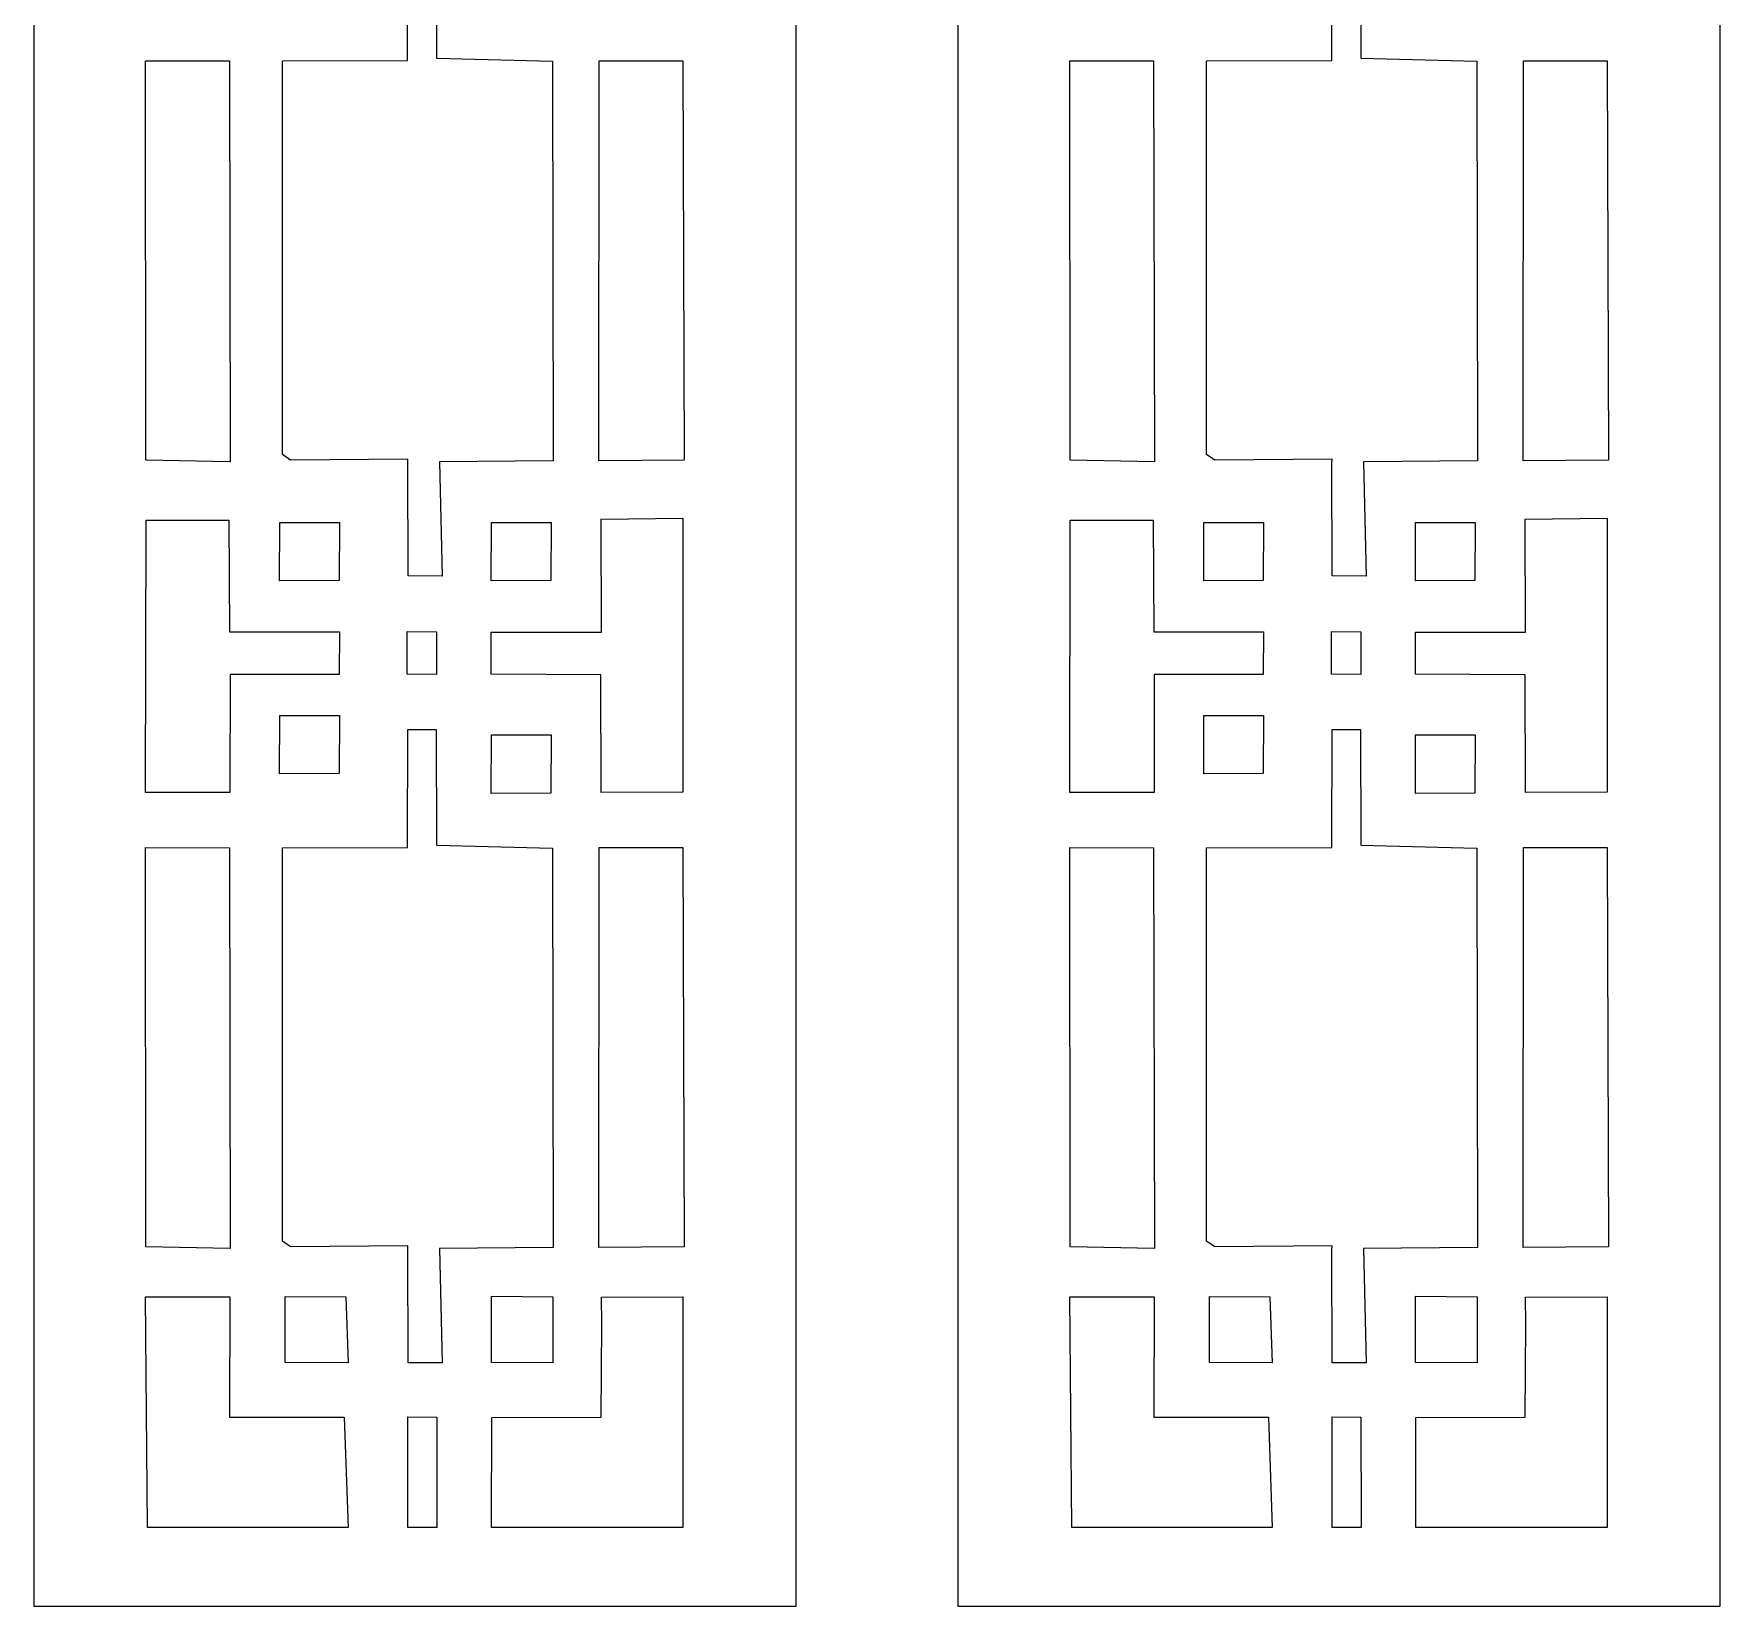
# Model space of a CAD drawing. Header units: centimetres. Extents: x -7.5 to -2, y -9.5 to 9.5.
# Drawn here: x -7.45 to -1.97, y -9.5 to -4.39 of the extents above; entities that cross this region are included whole.
import ezdxf

# ---------------------------------------------------------------- set-up
doc = ezdxf.new("R2010")
doc.units = ezdxf.units.CM
doc.header["$MEASUREMENT"] = 0
doc.layers.add('layer 1', color=7, linetype='Continuous')

msp = doc.modelspace()

# ---------------------------------------------------------------- linework, layer by layer
at = {"layer": 'layer 1', "color": 250, "lineweight": 9}
for points, knots in [([(-7.4512, 9.5), (-7.4512, 9.5), (-4.97548, 9.5), (-4.97548, 9.5), (-4.97548, 9.5), (-4.97548, 9.5), (-4.97548, -9.5), (-4.97548, -9.5), (-4.97548, -9.5), (-4.97548, -9.5), (-7.4512, -9.5), (-7.4512, -9.5), (-7.4512, -9.5), (-7.4512, -9.5), (-7.4512, 9.5), (-7.4512, 9.5)], [0, 0, 0, 0, 0.2, 0.2, 0.2, 0.2, 0.4, 0.4, 0.4, 0.4, 0.6, 0.6, 0.6, 0.6, 1, 1, 1, 1]), ([(-4.44953, 9.5), (-4.44953, 9.5), (-1.97381, 9.5), (-1.97381, 9.5), (-1.97381, 9.5), (-1.97381, 9.5), (-1.97381, -9.5), (-1.97381, -9.5), (-1.97381, -9.5), (-1.97381, -9.5), (-4.44953, -9.5), (-4.44953, -9.5), (-4.44953, -9.5), (-4.44953, -9.5), (-4.44953, 9.5), (-4.44953, 9.5)], [0, 0, 0, 0, 0.2, 0.2, 0.2, 0.2, 0.4, 0.4, 0.4, 0.4, 0.6, 0.6, 0.6, 0.6, 1, 1, 1, 1]), ([(-3.23416, -4.09494), (-3.23416, -4.09494), (-3.23576, -4.47812), (-3.23576, -4.47812), (-3.23576, -4.47812), (-3.23576, -4.47812), (-3.64199, -4.47939), (-3.64199, -4.47939), (-3.64199, -4.47939), (-3.64199, -4.47939), (-3.64199, -5.75788), (-3.64199, -5.75788), (-3.64199, -5.75788), (-3.64199, -5.75788), (-3.61517, -5.77575), (-3.61517, -5.77575), (-3.61517, -5.77575), (-3.61517, -5.77575), (-3.23414, -5.7725), (-3.23414, -5.7725), (-3.23414, -5.7725), (-3.23414, -5.7725), (-3.23485, -5.78468), (-3.23485, -5.78468), (-3.23485, -5.78468), (-3.23485, -5.78468), (-3.23395, -6.15245), (-3.23395, -6.15245), (-3.23395, -6.15245), (-3.23395, -6.15245), (-3.12332, -6.15287), (-3.12332, -6.15287), (-3.12332, -6.15287), (-3.12332, -6.15287), (-3.13204, -5.78143), (-3.13204, -5.78143), (-3.13204, -5.78143), (-3.13204, -5.78143), (-2.76263, -5.77816), (-2.76263, -5.77816), (-2.76263, -5.77816), (-2.76263, -5.77816), (-2.76434, -4.48023), (-2.76434, -4.48023), (-2.76434, -4.48023), (-2.76434, -4.48023), (-3.14132, -4.47043), (-3.14132, -4.47043), (-3.14132, -4.47043), (-3.14132, -4.47043), (-3.14202, -4.09494), (-3.14202, -4.09494), (-3.14202, -4.09494), (-3.14202, -4.09494), (-3.23416, -4.09494), (-3.23416, -4.09494)], [0, 0, 0, 0, 0.0666667, 0.0666667, 0.0666667, 0.0666667, 0.1333333, 0.1333333, 0.1333333, 0.1333333, 0.2, 0.2, 0.2, 0.2, 0.2666667, 0.2666667, 0.2666667, 0.2666667, 0.3333333, 0.3333333, 0.3333333, 0.3333333, 0.4, 0.4, 0.4, 0.4, 0.4666667, 0.4666667, 0.4666667, 0.4666667, 0.5333333, 0.5333333, 0.5333333, 0.5333333, 0.6, 0.6, 0.6, 0.6, 0.6666667, 0.6666667, 0.6666667, 0.6666667, 0.7333333, 0.7333333, 0.7333333, 0.7333333, 0.8, 0.8, 0.8, 0.8, 0.8666667, 0.8666667, 0.8666667, 0.8666667, 1, 1, 1, 1]), ([(-4.08667, -4.47876), (-4.08667, -4.47876), (-4.08565, -5.77583), (-4.08565, -5.77583), (-4.08565, -5.77583), (-4.08565, -5.77583), (-3.81149, -5.78139), (-3.81149, -5.78139), (-3.81149, -5.78139), (-3.81149, -5.78139), (-3.81398, -4.47939), (-3.81398, -4.47939), (-3.81398, -4.47939), (-3.81398, -4.47939), (-4.08667, -4.47876), (-4.08667, -4.47876)], [0, 0, 0, 0, 0.2, 0.2, 0.2, 0.2, 0.4, 0.4, 0.4, 0.4, 0.6, 0.6, 0.6, 0.6, 1, 1, 1, 1]), ([(-2.61316, -4.47865), (-2.61316, -4.47865), (-2.61382, -5.77812), (-2.61382, -5.77812), (-2.61382, -5.77812), (-2.61382, -5.77812), (-2.33667, -5.77575), (-2.33667, -5.77575), (-2.33667, -5.77575), (-2.33667, -5.77575), (-2.34126, -4.47854), (-2.34126, -4.47854), (-2.34126, -4.47854), (-2.34126, -4.47854), (-2.61316, -4.47865), (-2.61316, -4.47865)], [0, 0, 0, 0, 0.2, 0.2, 0.2, 0.2, 0.4, 0.4, 0.4, 0.4, 0.6, 0.6, 0.6, 0.6, 1, 1, 1, 1]), ([(-2.60706, -5.96749), (-2.60706, -5.96749), (-2.6059, -6.33468), (-2.6059, -6.33468), (-2.6059, -6.33468), (-2.6059, -6.33468), (-2.96348, -6.33508), (-2.96348, -6.33508), (-2.96348, -6.33508), (-2.96348, -6.33508), (-2.96352, -6.47199), (-2.96352, -6.47199), (-2.96352, -6.47199), (-2.96352, -6.47199), (-2.60756, -6.47336), (-2.60756, -6.47336), (-2.60756, -6.47336), (-2.60756, -6.47336), (-2.60651, -6.85618), (-2.60651, -6.85618), (-2.60651, -6.85618), (-2.60651, -6.85618), (-2.34124, -6.85549), (-2.34124, -6.85549), (-2.34124, -6.85549), (-2.34124, -6.85549), (-2.34145, -5.96453), (-2.34145, -5.96453), (-2.34145, -5.96453), (-2.34145, -5.96453), (-2.60706, -5.96749), (-2.60706, -5.96749)], [0, 0, 0, 0, 0.1111111, 0.1111111, 0.1111111, 0.1111111, 0.2222222, 0.2222222, 0.2222222, 0.2222222, 0.3333333, 0.3333333, 0.3333333, 0.3333333, 0.4444444, 0.4444444, 0.4444444, 0.4444444, 0.5555556, 0.5555556, 0.5555556, 0.5555556, 0.6666667, 0.6666667, 0.6666667, 0.6666667, 0.7777778, 0.7777778, 0.7777778, 0.7777778, 1, 1, 1, 1]), ([(-3.45781, -6.47232), (-3.45781, -6.47232), (-3.45701, -6.33409), (-3.45701, -6.33409), (-3.45701, -6.33409), (-3.45701, -6.33409), (-3.81324, -6.33415), (-3.81324, -6.33415), (-3.81324, -6.33415), (-3.81324, -6.33415), (-3.81605, -5.97167), (-3.81605, -5.97167), (-3.81605, -5.97167), (-3.81605, -5.97167), (-4.08472, -5.97167), (-4.08472, -5.97167), (-4.08472, -5.97167), (-4.08472, -5.97167), (-4.08669, -6.85555), (-4.08669, -6.85555), (-4.08669, -6.85555), (-4.08669, -6.85555), (-3.81231, -6.85603), (-3.81231, -6.85603), (-3.81231, -6.85603), (-3.81231, -6.85603), (-3.81185, -6.47232), (-3.81185, -6.47232), (-3.81185, -6.47232), (-3.81185, -6.47232), (-3.45781, -6.47232), (-3.45781, -6.47232)], [0, 0, 0, 0, 0.1111111, 0.1111111, 0.1111111, 0.1111111, 0.2222222, 0.2222222, 0.2222222, 0.2222222, 0.3333333, 0.3333333, 0.3333333, 0.3333333, 0.4444444, 0.4444444, 0.4444444, 0.4444444, 0.5555556, 0.5555556, 0.5555556, 0.5555556, 0.6666667, 0.6666667, 0.6666667, 0.6666667, 0.7777778, 0.7777778, 0.7777778, 0.7777778, 1, 1, 1, 1]), ([(-3.65093, -6.16882), (-3.65093, -6.16882), (-3.45792, -6.16761), (-3.45792, -6.16761), (-3.45792, -6.16761), (-3.45792, -6.16761), (-3.45682, -5.97871), (-3.45682, -5.97871), (-3.45682, -5.97871), (-3.45682, -5.97871), (-3.65059, -5.97866), (-3.65059, -5.97866), (-3.65059, -5.97866), (-3.65059, -5.97866), (-3.65093, -6.16882), (-3.65093, -6.16882)], [0, 0, 0, 0, 0.2, 0.2, 0.2, 0.2, 0.4, 0.4, 0.4, 0.4, 0.6, 0.6, 0.6, 0.6, 1, 1, 1, 1]), ([(-2.96352, -6.16882), (-2.96352, -6.16882), (-2.77051, -6.16761), (-2.77051, -6.16761), (-2.77051, -6.16761), (-2.77051, -6.16761), (-2.76941, -5.97871), (-2.76941, -5.97871), (-2.76941, -5.97871), (-2.76941, -5.97871), (-2.96318, -5.97866), (-2.96318, -5.97866), (-2.96318, -5.97866), (-2.96318, -5.97866), (-2.96352, -6.16882), (-2.96352, -6.16882)], [0, 0, 0, 0, 0.2, 0.2, 0.2, 0.2, 0.4, 0.4, 0.4, 0.4, 0.6, 0.6, 0.6, 0.6, 1, 1, 1, 1]), ([(-3.23621, -6.33346), (-3.23621, -6.33346), (-3.23629, -6.47192), (-3.23629, -6.47192), (-3.23629, -6.47192), (-3.23629, -6.47192), (-3.14132, -6.47232), (-3.14132, -6.47232), (-3.14132, -6.47232), (-3.14132, -6.47232), (-3.14115, -6.33441), (-3.14115, -6.33441), (-3.14115, -6.33441), (-3.14115, -6.33441), (-3.23621, -6.33346), (-3.23621, -6.33346)], [0, 0, 0, 0, 0.2, 0.2, 0.2, 0.2, 0.4, 0.4, 0.4, 0.4, 0.6, 0.6, 0.6, 0.6, 1, 1, 1, 1]), ([(-3.65093, -6.79581), (-3.65093, -6.79581), (-3.45792, -6.79461), (-3.45792, -6.79461), (-3.45792, -6.79461), (-3.45792, -6.79461), (-3.45682, -6.6057), (-3.45682, -6.6057), (-3.45682, -6.6057), (-3.45682, -6.6057), (-3.65059, -6.60566), (-3.65059, -6.60566), (-3.65059, -6.60566), (-3.65059, -6.60566), (-3.65093, -6.79581), (-3.65093, -6.79581)], [0, 0, 0, 0, 0.2, 0.2, 0.2, 0.2, 0.4, 0.4, 0.4, 0.4, 0.6, 0.6, 0.6, 0.6, 1, 1, 1, 1]), ([(-3.23416, -6.65114), (-3.23416, -6.65114), (-3.23576, -7.03432), (-3.23576, -7.03432), (-3.23576, -7.03432), (-3.23576, -7.03432), (-3.64199, -7.03559), (-3.64199, -7.03559), (-3.64199, -7.03559), (-3.64199, -7.03559), (-3.64199, -8.31407), (-3.64199, -8.31407), (-3.64199, -8.31407), (-3.64199, -8.31407), (-3.61517, -8.33195), (-3.61517, -8.33195), (-3.61517, -8.33195), (-3.61517, -8.33195), (-3.23414, -8.32869), (-3.23414, -8.32869), (-3.23414, -8.32869), (-3.23414, -8.32869), (-3.23485, -8.34088), (-3.23485, -8.34088), (-3.23485, -8.34088), (-3.23485, -8.34088), (-3.23395, -8.70864), (-3.23395, -8.70864), (-3.23395, -8.70864), (-3.23395, -8.70864), (-3.12332, -8.70907), (-3.12332, -8.70907), (-3.12332, -8.70907), (-3.12332, -8.70907), (-3.13204, -8.33763), (-3.13204, -8.33763), (-3.13204, -8.33763), (-3.13204, -8.33763), (-2.76263, -8.33435), (-2.76263, -8.33435), (-2.76263, -8.33435), (-2.76263, -8.33435), (-2.76434, -7.03643), (-2.76434, -7.03643), (-2.76434, -7.03643), (-2.76434, -7.03643), (-3.14132, -7.02663), (-3.14132, -7.02663), (-3.14132, -7.02663), (-3.14132, -7.02663), (-3.14202, -6.65114), (-3.14202, -6.65114), (-3.14202, -6.65114), (-3.14202, -6.65114), (-3.23416, -6.65114), (-3.23416, -6.65114)], [0, 0, 0, 0, 0.0666667, 0.0666667, 0.0666667, 0.0666667, 0.1333333, 0.1333333, 0.1333333, 0.1333333, 0.2, 0.2, 0.2, 0.2, 0.2666667, 0.2666667, 0.2666667, 0.2666667, 0.3333333, 0.3333333, 0.3333333, 0.3333333, 0.4, 0.4, 0.4, 0.4, 0.4666667, 0.4666667, 0.4666667, 0.4666667, 0.5333333, 0.5333333, 0.5333333, 0.5333333, 0.6, 0.6, 0.6, 0.6, 0.6666667, 0.6666667, 0.6666667, 0.6666667, 0.7333333, 0.7333333, 0.7333333, 0.7333333, 0.8, 0.8, 0.8, 0.8, 0.8666667, 0.8666667, 0.8666667, 0.8666667, 1, 1, 1, 1]), ([(-2.96352, -6.85918), (-2.96352, -6.85918), (-2.77051, -6.85798), (-2.77051, -6.85798), (-2.77051, -6.85798), (-2.77051, -6.85798), (-2.76941, -6.66907), (-2.76941, -6.66907), (-2.76941, -6.66907), (-2.76941, -6.66907), (-2.96318, -6.66903), (-2.96318, -6.66903), (-2.96318, -6.66903), (-2.96318, -6.66903), (-2.96352, -6.85918), (-2.96352, -6.85918)], [0, 0, 0, 0, 0.2, 0.2, 0.2, 0.2, 0.4, 0.4, 0.4, 0.4, 0.6, 0.6, 0.6, 0.6, 1, 1, 1, 1]), ([(-4.08667, -7.03495), (-4.08667, -7.03495), (-4.08565, -8.33203), (-4.08565, -8.33203), (-4.08565, -8.33203), (-4.08565, -8.33203), (-3.81149, -8.33759), (-3.81149, -8.33759), (-3.81149, -8.33759), (-3.81149, -8.33759), (-3.81398, -7.03559), (-3.81398, -7.03559), (-3.81398, -7.03559), (-3.81398, -7.03559), (-4.08667, -7.03495), (-4.08667, -7.03495)], [0, 0, 0, 0, 0.2, 0.2, 0.2, 0.2, 0.4, 0.4, 0.4, 0.4, 0.6, 0.6, 0.6, 0.6, 1, 1, 1, 1]), ([(-2.61316, -7.03485), (-2.61316, -7.03485), (-2.61382, -8.33431), (-2.61382, -8.33431), (-2.61382, -8.33431), (-2.61382, -8.33431), (-2.33667, -8.33195), (-2.33667, -8.33195), (-2.33667, -8.33195), (-2.33667, -8.33195), (-2.34126, -7.03474), (-2.34126, -7.03474), (-2.34126, -7.03474), (-2.34126, -7.03474), (-2.61316, -7.03485), (-2.61316, -7.03485)], [0, 0, 0, 0, 0.2, 0.2, 0.2, 0.2, 0.4, 0.4, 0.4, 0.4, 0.6, 0.6, 0.6, 0.6, 1, 1, 1, 1]), ([(-3.81246, -8.49475), (-3.81246, -8.49475), (-4.08658, -8.49413), (-4.08658, -8.49413), (-4.08658, -8.49413), (-4.08658, -8.49413), (-4.08008, -9.24388), (-4.08008, -9.24388), (-4.08008, -9.24388), (-4.08008, -9.24388), (-3.42883, -9.24366), (-3.42883, -9.24366), (-3.42883, -9.24366), (-3.42883, -9.24366), (-3.44087, -8.88555), (-3.44087, -8.88555), (-3.44087, -8.88555), (-3.44087, -8.88555), (-3.81326, -8.88539), (-3.81326, -8.88539), (-3.81326, -8.88539), (-3.81326, -8.88539), (-3.81246, -8.49475), (-3.81246, -8.49475)], [0, 0, 0, 0, 0.1428571, 0.1428571, 0.1428571, 0.1428571, 0.2857143, 0.2857143, 0.2857143, 0.2857143, 0.4285714, 0.4285714, 0.4285714, 0.4285714, 0.5714286, 0.5714286, 0.5714286, 0.5714286, 0.7142857, 0.7142857, 0.7142857, 0.7142857, 1, 1, 1, 1]), ([(-3.63304, -8.70744), (-3.63304, -8.70744), (-3.42868, -8.70917), (-3.42868, -8.70917), (-3.42868, -8.70917), (-3.42868, -8.70917), (-3.43635, -8.49494), (-3.43635, -8.49494), (-3.43635, -8.49494), (-3.43635, -8.49494), (-3.63304, -8.49371), (-3.63304, -8.49371), (-3.63304, -8.49371), (-3.63304, -8.49371), (-3.63304, -8.70744), (-3.63304, -8.70744)], [0, 0, 0, 0, 0.2, 0.2, 0.2, 0.2, 0.4, 0.4, 0.4, 0.4, 0.6, 0.6, 0.6, 0.6, 1, 1, 1, 1]), ([(-2.76346, -8.49434), (-2.76346, -8.49434), (-2.96327, -8.49293), (-2.96327, -8.49293), (-2.96327, -8.49293), (-2.96327, -8.49293), (-2.96327, -8.7082), (-2.96327, -8.7082), (-2.96327, -8.7082), (-2.96327, -8.7082), (-2.76335, -8.70917), (-2.76335, -8.70917), (-2.76335, -8.70917), (-2.76335, -8.70917), (-2.76346, -8.49434), (-2.76346, -8.49434)], [0, 0, 0, 0, 0.2, 0.2, 0.2, 0.2, 0.4, 0.4, 0.4, 0.4, 0.6, 0.6, 0.6, 0.6, 1, 1, 1, 1]), ([(-2.341, -9.24434), (-2.341, -9.24434), (-2.34147, -8.49494), (-2.34147, -8.49494), (-2.34147, -8.49494), (-2.34147, -8.49494), (-2.60604, -8.49544), (-2.60604, -8.49544), (-2.60604, -8.49544), (-2.60604, -8.49544), (-2.60488, -8.58228), (-2.60488, -8.58228), (-2.60488, -8.58228), (-2.60488, -8.58228), (-2.60695, -8.88551), (-2.60695, -8.88551), (-2.60695, -8.88551), (-2.60695, -8.88551), (-2.96206, -8.88634), (-2.96206, -8.88634), (-2.96206, -8.88634), (-2.96206, -8.88634), (-2.96251, -9.24388), (-2.96251, -9.24388), (-2.96251, -9.24388), (-2.96251, -9.24388), (-2.341, -9.24434), (-2.341, -9.24434)], [0, 0, 0, 0, 0.125, 0.125, 0.125, 0.125, 0.25, 0.25, 0.25, 0.25, 0.375, 0.375, 0.375, 0.375, 0.5, 0.5, 0.5, 0.5, 0.625, 0.625, 0.625, 0.625, 0.75, 0.75, 0.75, 0.75, 1, 1, 1, 1]), ([(-3.23405, -8.8846), (-3.23405, -8.8846), (-3.23445, -9.2435), (-3.23445, -9.2435), (-3.23445, -9.2435), (-3.23445, -9.2435), (-3.14026, -9.24447), (-3.14026, -9.24447), (-3.14026, -9.24447), (-3.14026, -9.24447), (-3.14083, -8.88598), (-3.14083, -8.88598), (-3.14083, -8.88598), (-3.14083, -8.88598), (-3.23405, -8.8846), (-3.23405, -8.8846)], [0, 0, 0, 0, 0.2, 0.2, 0.2, 0.2, 0.4, 0.4, 0.4, 0.4, 0.6, 0.6, 0.6, 0.6, 1, 1, 1, 1])]:
    msp.add_open_spline(points, degree=3, knots=knots, dxfattribs=at)
at = {"layer": 'layer 1', "color": 7, "lineweight": 9}
for points, knots in [([(-6.23583, -4.09494), (-6.23583, -4.09494), (-6.23743, -4.47812), (-6.23743, -4.47812), (-6.23743, -4.47812), (-6.23743, -4.47812), (-6.64366, -4.47939), (-6.64366, -4.47939), (-6.64366, -4.47939), (-6.64366, -4.47939), (-6.64366, -5.75788), (-6.64366, -5.75788), (-6.64366, -5.75788), (-6.64366, -5.75788), (-6.61684, -5.77575), (-6.61684, -5.77575), (-6.61684, -5.77575), (-6.61684, -5.77575), (-6.23581, -5.7725), (-6.23581, -5.7725), (-6.23581, -5.7725), (-6.23581, -5.7725), (-6.23652, -5.78468), (-6.23652, -5.78468), (-6.23652, -5.78468), (-6.23652, -5.78468), (-6.23562, -6.15245), (-6.23562, -6.15245), (-6.23562, -6.15245), (-6.23562, -6.15245), (-6.12499, -6.15287), (-6.12499, -6.15287), (-6.12499, -6.15287), (-6.12499, -6.15287), (-6.13371, -5.78143), (-6.13371, -5.78143), (-6.13371, -5.78143), (-6.13371, -5.78143), (-5.7643, -5.77816), (-5.7643, -5.77816), (-5.7643, -5.77816), (-5.7643, -5.77816), (-5.76601, -4.48023), (-5.76601, -4.48023), (-5.76601, -4.48023), (-5.76601, -4.48023), (-6.14299, -4.47043), (-6.14299, -4.47043), (-6.14299, -4.47043), (-6.14299, -4.47043), (-6.14369, -4.09494), (-6.14369, -4.09494), (-6.14369, -4.09494), (-6.14369, -4.09494), (-6.23583, -4.09494), (-6.23583, -4.09494)], [0, 0, 0, 0, 0.0666667, 0.0666667, 0.0666667, 0.0666667, 0.1333333, 0.1333333, 0.1333333, 0.1333333, 0.2, 0.2, 0.2, 0.2, 0.2666667, 0.2666667, 0.2666667, 0.2666667, 0.3333333, 0.3333333, 0.3333333, 0.3333333, 0.4, 0.4, 0.4, 0.4, 0.4666667, 0.4666667, 0.4666667, 0.4666667, 0.5333333, 0.5333333, 0.5333333, 0.5333333, 0.6, 0.6, 0.6, 0.6, 0.6666667, 0.6666667, 0.6666667, 0.6666667, 0.7333333, 0.7333333, 0.7333333, 0.7333333, 0.8, 0.8, 0.8, 0.8, 0.8666667, 0.8666667, 0.8666667, 0.8666667, 1, 1, 1, 1]), ([(-7.08834, -4.47876), (-7.08834, -4.47876), (-7.08732, -5.77583), (-7.08732, -5.77583), (-7.08732, -5.77583), (-7.08732, -5.77583), (-6.81316, -5.78139), (-6.81316, -5.78139), (-6.81316, -5.78139), (-6.81316, -5.78139), (-6.81565, -4.47939), (-6.81565, -4.47939), (-6.81565, -4.47939), (-6.81565, -4.47939), (-7.08834, -4.47876), (-7.08834, -4.47876)], [0, 0, 0, 0, 0.2, 0.2, 0.2, 0.2, 0.4, 0.4, 0.4, 0.4, 0.6, 0.6, 0.6, 0.6, 1, 1, 1, 1]), ([(-5.61483, -4.47865), (-5.61483, -4.47865), (-5.61549, -5.77812), (-5.61549, -5.77812), (-5.61549, -5.77812), (-5.61549, -5.77812), (-5.33834, -5.77575), (-5.33834, -5.77575), (-5.33834, -5.77575), (-5.33834, -5.77575), (-5.34293, -4.47854), (-5.34293, -4.47854), (-5.34293, -4.47854), (-5.34293, -4.47854), (-5.61483, -4.47865), (-5.61483, -4.47865)], [0, 0, 0, 0, 0.2, 0.2, 0.2, 0.2, 0.4, 0.4, 0.4, 0.4, 0.6, 0.6, 0.6, 0.6, 1, 1, 1, 1]), ([(-5.60873, -5.96749), (-5.60873, -5.96749), (-5.60757, -6.33468), (-5.60757, -6.33468), (-5.60757, -6.33468), (-5.60757, -6.33468), (-5.96515, -6.33508), (-5.96515, -6.33508), (-5.96515, -6.33508), (-5.96515, -6.33508), (-5.96519, -6.47199), (-5.96519, -6.47199), (-5.96519, -6.47199), (-5.96519, -6.47199), (-5.60923, -6.47336), (-5.60923, -6.47336), (-5.60923, -6.47336), (-5.60923, -6.47336), (-5.60818, -6.85618), (-5.60818, -6.85618), (-5.60818, -6.85618), (-5.60818, -6.85618), (-5.34291, -6.85549), (-5.34291, -6.85549), (-5.34291, -6.85549), (-5.34291, -6.85549), (-5.34312, -5.96453), (-5.34312, -5.96453), (-5.34312, -5.96453), (-5.34312, -5.96453), (-5.60873, -5.96749), (-5.60873, -5.96749)], [0, 0, 0, 0, 0.1111111, 0.1111111, 0.1111111, 0.1111111, 0.2222222, 0.2222222, 0.2222222, 0.2222222, 0.3333333, 0.3333333, 0.3333333, 0.3333333, 0.4444444, 0.4444444, 0.4444444, 0.4444444, 0.5555556, 0.5555556, 0.5555556, 0.5555556, 0.6666667, 0.6666667, 0.6666667, 0.6666667, 0.7777778, 0.7777778, 0.7777778, 0.7777778, 1, 1, 1, 1]), ([(-6.45948, -6.47232), (-6.45948, -6.47232), (-6.45868, -6.33409), (-6.45868, -6.33409), (-6.45868, -6.33409), (-6.45868, -6.33409), (-6.81491, -6.33415), (-6.81491, -6.33415), (-6.81491, -6.33415), (-6.81491, -6.33415), (-6.81772, -5.97167), (-6.81772, -5.97167), (-6.81772, -5.97167), (-6.81772, -5.97167), (-7.08639, -5.97167), (-7.08639, -5.97167), (-7.08639, -5.97167), (-7.08639, -5.97167), (-7.08836, -6.85555), (-7.08836, -6.85555), (-7.08836, -6.85555), (-7.08836, -6.85555), (-6.81398, -6.85603), (-6.81398, -6.85603), (-6.81398, -6.85603), (-6.81398, -6.85603), (-6.81352, -6.47232), (-6.81352, -6.47232), (-6.81352, -6.47232), (-6.81352, -6.47232), (-6.45948, -6.47232), (-6.45948, -6.47232)], [0, 0, 0, 0, 0.1111111, 0.1111111, 0.1111111, 0.1111111, 0.2222222, 0.2222222, 0.2222222, 0.2222222, 0.3333333, 0.3333333, 0.3333333, 0.3333333, 0.4444444, 0.4444444, 0.4444444, 0.4444444, 0.5555556, 0.5555556, 0.5555556, 0.5555556, 0.6666667, 0.6666667, 0.6666667, 0.6666667, 0.7777778, 0.7777778, 0.7777778, 0.7777778, 1, 1, 1, 1]), ([(-6.6526, -6.16882), (-6.6526, -6.16882), (-6.45959, -6.16761), (-6.45959, -6.16761), (-6.45959, -6.16761), (-6.45959, -6.16761), (-6.45849, -5.97871), (-6.45849, -5.97871), (-6.45849, -5.97871), (-6.45849, -5.97871), (-6.65226, -5.97866), (-6.65226, -5.97866), (-6.65226, -5.97866), (-6.65226, -5.97866), (-6.6526, -6.16882), (-6.6526, -6.16882)], [0, 0, 0, 0, 0.2, 0.2, 0.2, 0.2, 0.4, 0.4, 0.4, 0.4, 0.6, 0.6, 0.6, 0.6, 1, 1, 1, 1]), ([(-5.96519, -6.16882), (-5.96519, -6.16882), (-5.77218, -6.16761), (-5.77218, -6.16761), (-5.77218, -6.16761), (-5.77218, -6.16761), (-5.77108, -5.97871), (-5.77108, -5.97871), (-5.77108, -5.97871), (-5.77108, -5.97871), (-5.96485, -5.97866), (-5.96485, -5.97866), (-5.96485, -5.97866), (-5.96485, -5.97866), (-5.96519, -6.16882), (-5.96519, -6.16882)], [0, 0, 0, 0, 0.2, 0.2, 0.2, 0.2, 0.4, 0.4, 0.4, 0.4, 0.6, 0.6, 0.6, 0.6, 1, 1, 1, 1]), ([(-6.23788, -6.33346), (-6.23788, -6.33346), (-6.23796, -6.47192), (-6.23796, -6.47192), (-6.23796, -6.47192), (-6.23796, -6.47192), (-6.14299, -6.47232), (-6.14299, -6.47232), (-6.14299, -6.47232), (-6.14299, -6.47232), (-6.14282, -6.33441), (-6.14282, -6.33441), (-6.14282, -6.33441), (-6.14282, -6.33441), (-6.23788, -6.33346), (-6.23788, -6.33346)], [0, 0, 0, 0, 0.2, 0.2, 0.2, 0.2, 0.4, 0.4, 0.4, 0.4, 0.6, 0.6, 0.6, 0.6, 1, 1, 1, 1]), ([(-6.6526, -6.79581), (-6.6526, -6.79581), (-6.45959, -6.79461), (-6.45959, -6.79461), (-6.45959, -6.79461), (-6.45959, -6.79461), (-6.45849, -6.6057), (-6.45849, -6.6057), (-6.45849, -6.6057), (-6.45849, -6.6057), (-6.65226, -6.60566), (-6.65226, -6.60566), (-6.65226, -6.60566), (-6.65226, -6.60566), (-6.6526, -6.79581), (-6.6526, -6.79581)], [0, 0, 0, 0, 0.2, 0.2, 0.2, 0.2, 0.4, 0.4, 0.4, 0.4, 0.6, 0.6, 0.6, 0.6, 1, 1, 1, 1]), ([(-6.23583, -6.65114), (-6.23583, -6.65114), (-6.23743, -7.03432), (-6.23743, -7.03432), (-6.23743, -7.03432), (-6.23743, -7.03432), (-6.64366, -7.03559), (-6.64366, -7.03559), (-6.64366, -7.03559), (-6.64366, -7.03559), (-6.64366, -8.31407), (-6.64366, -8.31407), (-6.64366, -8.31407), (-6.64366, -8.31407), (-6.61684, -8.33195), (-6.61684, -8.33195), (-6.61684, -8.33195), (-6.61684, -8.33195), (-6.23581, -8.32869), (-6.23581, -8.32869), (-6.23581, -8.32869), (-6.23581, -8.32869), (-6.23652, -8.34088), (-6.23652, -8.34088), (-6.23652, -8.34088), (-6.23652, -8.34088), (-6.23562, -8.70864), (-6.23562, -8.70864), (-6.23562, -8.70864), (-6.23562, -8.70864), (-6.12499, -8.70907), (-6.12499, -8.70907), (-6.12499, -8.70907), (-6.12499, -8.70907), (-6.13371, -8.33763), (-6.13371, -8.33763), (-6.13371, -8.33763), (-6.13371, -8.33763), (-5.7643, -8.33435), (-5.7643, -8.33435), (-5.7643, -8.33435), (-5.7643, -8.33435), (-5.76601, -7.03643), (-5.76601, -7.03643), (-5.76601, -7.03643), (-5.76601, -7.03643), (-6.14299, -7.02663), (-6.14299, -7.02663), (-6.14299, -7.02663), (-6.14299, -7.02663), (-6.14369, -6.65114), (-6.14369, -6.65114), (-6.14369, -6.65114), (-6.14369, -6.65114), (-6.23583, -6.65114), (-6.23583, -6.65114)], [0, 0, 0, 0, 0.0666667, 0.0666667, 0.0666667, 0.0666667, 0.1333333, 0.1333333, 0.1333333, 0.1333333, 0.2, 0.2, 0.2, 0.2, 0.2666667, 0.2666667, 0.2666667, 0.2666667, 0.3333333, 0.3333333, 0.3333333, 0.3333333, 0.4, 0.4, 0.4, 0.4, 0.4666667, 0.4666667, 0.4666667, 0.4666667, 0.5333333, 0.5333333, 0.5333333, 0.5333333, 0.6, 0.6, 0.6, 0.6, 0.6666667, 0.6666667, 0.6666667, 0.6666667, 0.7333333, 0.7333333, 0.7333333, 0.7333333, 0.8, 0.8, 0.8, 0.8, 0.8666667, 0.8666667, 0.8666667, 0.8666667, 1, 1, 1, 1]), ([(-5.96519, -6.85918), (-5.96519, -6.85918), (-5.77218, -6.85798), (-5.77218, -6.85798), (-5.77218, -6.85798), (-5.77218, -6.85798), (-5.77108, -6.66907), (-5.77108, -6.66907), (-5.77108, -6.66907), (-5.77108, -6.66907), (-5.96485, -6.66903), (-5.96485, -6.66903), (-5.96485, -6.66903), (-5.96485, -6.66903), (-5.96519, -6.85918), (-5.96519, -6.85918)], [0, 0, 0, 0, 0.2, 0.2, 0.2, 0.2, 0.4, 0.4, 0.4, 0.4, 0.6, 0.6, 0.6, 0.6, 1, 1, 1, 1]), ([(-7.08834, -7.03495), (-7.08834, -7.03495), (-7.08732, -8.33203), (-7.08732, -8.33203), (-7.08732, -8.33203), (-7.08732, -8.33203), (-6.81316, -8.33759), (-6.81316, -8.33759), (-6.81316, -8.33759), (-6.81316, -8.33759), (-6.81565, -7.03559), (-6.81565, -7.03559), (-6.81565, -7.03559), (-6.81565, -7.03559), (-7.08834, -7.03495), (-7.08834, -7.03495)], [0, 0, 0, 0, 0.2, 0.2, 0.2, 0.2, 0.4, 0.4, 0.4, 0.4, 0.6, 0.6, 0.6, 0.6, 1, 1, 1, 1]), ([(-5.61483, -7.03485), (-5.61483, -7.03485), (-5.61549, -8.33431), (-5.61549, -8.33431), (-5.61549, -8.33431), (-5.61549, -8.33431), (-5.33834, -8.33195), (-5.33834, -8.33195), (-5.33834, -8.33195), (-5.33834, -8.33195), (-5.34293, -7.03474), (-5.34293, -7.03474), (-5.34293, -7.03474), (-5.34293, -7.03474), (-5.61483, -7.03485), (-5.61483, -7.03485)], [0, 0, 0, 0, 0.2, 0.2, 0.2, 0.2, 0.4, 0.4, 0.4, 0.4, 0.6, 0.6, 0.6, 0.6, 1, 1, 1, 1]), ([(-6.81413, -8.49475), (-6.81413, -8.49475), (-7.08825, -8.49413), (-7.08825, -8.49413), (-7.08825, -8.49413), (-7.08825, -8.49413), (-7.08175, -9.24388), (-7.08175, -9.24388), (-7.08175, -9.24388), (-7.08175, -9.24388), (-6.4305, -9.24366), (-6.4305, -9.24366), (-6.4305, -9.24366), (-6.4305, -9.24366), (-6.44254, -8.88555), (-6.44254, -8.88555), (-6.44254, -8.88555), (-6.44254, -8.88555), (-6.81493, -8.88539), (-6.81493, -8.88539), (-6.81493, -8.88539), (-6.81493, -8.88539), (-6.81413, -8.49475), (-6.81413, -8.49475)], [0, 0, 0, 0, 0.1428571, 0.1428571, 0.1428571, 0.1428571, 0.2857143, 0.2857143, 0.2857143, 0.2857143, 0.4285714, 0.4285714, 0.4285714, 0.4285714, 0.5714286, 0.5714286, 0.5714286, 0.5714286, 0.7142857, 0.7142857, 0.7142857, 0.7142857, 1, 1, 1, 1]), ([(-6.63471, -8.70744), (-6.63471, -8.70744), (-6.43035, -8.70917), (-6.43035, -8.70917), (-6.43035, -8.70917), (-6.43035, -8.70917), (-6.43802, -8.49494), (-6.43802, -8.49494), (-6.43802, -8.49494), (-6.43802, -8.49494), (-6.63471, -8.49371), (-6.63471, -8.49371), (-6.63471, -8.49371), (-6.63471, -8.49371), (-6.63471, -8.70744), (-6.63471, -8.70744)], [0, 0, 0, 0, 0.2, 0.2, 0.2, 0.2, 0.4, 0.4, 0.4, 0.4, 0.6, 0.6, 0.6, 0.6, 1, 1, 1, 1]), ([(-5.76513, -8.49434), (-5.76513, -8.49434), (-5.96494, -8.49293), (-5.96494, -8.49293), (-5.96494, -8.49293), (-5.96494, -8.49293), (-5.96494, -8.7082), (-5.96494, -8.7082), (-5.96494, -8.7082), (-5.96494, -8.7082), (-5.76502, -8.70917), (-5.76502, -8.70917), (-5.76502, -8.70917), (-5.76502, -8.70917), (-5.76513, -8.49434), (-5.76513, -8.49434)], [0, 0, 0, 0, 0.2, 0.2, 0.2, 0.2, 0.4, 0.4, 0.4, 0.4, 0.6, 0.6, 0.6, 0.6, 1, 1, 1, 1]), ([(-5.34267, -9.24434), (-5.34267, -9.24434), (-5.34314, -8.49494), (-5.34314, -8.49494), (-5.34314, -8.49494), (-5.34314, -8.49494), (-5.60771, -8.49544), (-5.60771, -8.49544), (-5.60771, -8.49544), (-5.60771, -8.49544), (-5.60655, -8.58228), (-5.60655, -8.58228), (-5.60655, -8.58228), (-5.60655, -8.58228), (-5.60862, -8.88551), (-5.60862, -8.88551), (-5.60862, -8.88551), (-5.60862, -8.88551), (-5.96373, -8.88634), (-5.96373, -8.88634), (-5.96373, -8.88634), (-5.96373, -8.88634), (-5.96418, -9.24388), (-5.96418, -9.24388), (-5.96418, -9.24388), (-5.96418, -9.24388), (-5.34267, -9.24434), (-5.34267, -9.24434)], [0, 0, 0, 0, 0.125, 0.125, 0.125, 0.125, 0.25, 0.25, 0.25, 0.25, 0.375, 0.375, 0.375, 0.375, 0.5, 0.5, 0.5, 0.5, 0.625, 0.625, 0.625, 0.625, 0.75, 0.75, 0.75, 0.75, 1, 1, 1, 1]), ([(-6.23572, -8.8846), (-6.23572, -8.8846), (-6.23612, -9.2435), (-6.23612, -9.2435), (-6.23612, -9.2435), (-6.23612, -9.2435), (-6.14193, -9.24447), (-6.14193, -9.24447), (-6.14193, -9.24447), (-6.14193, -9.24447), (-6.1425, -8.88598), (-6.1425, -8.88598), (-6.1425, -8.88598), (-6.1425, -8.88598), (-6.23572, -8.8846), (-6.23572, -8.8846)], [0, 0, 0, 0, 0.2, 0.2, 0.2, 0.2, 0.4, 0.4, 0.4, 0.4, 0.6, 0.6, 0.6, 0.6, 1, 1, 1, 1])]:
    msp.add_open_spline(points, degree=3, knots=knots, dxfattribs=at)

doc.saveas('drawing.dxf')
